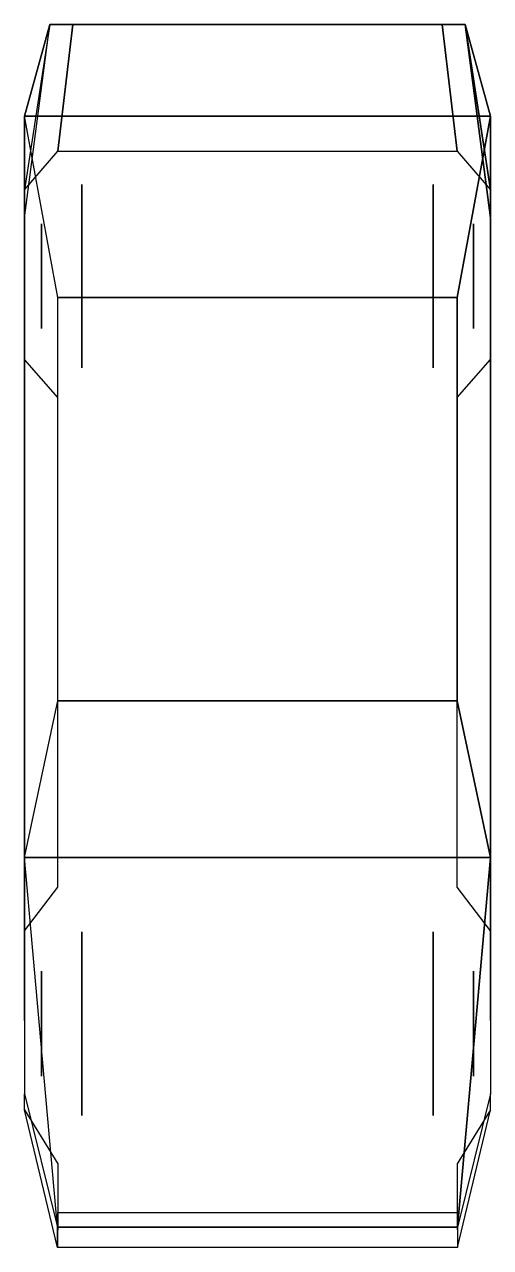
# Model space of a CAD drawing. Extents: x -0.71 to 0.69, y 0.01 to 3.68.
import ezdxf

# ---------------------------------------------------------------- set-up
doc = ezdxf.new("R2010")
doc.units = 0
doc.header["$LTSCALE"] = 0.4
doc.header["$MEASUREMENT"] = 0
doc.layers.add('A-EQUIP', color=2, linetype='CONTINUOUS')

msp = doc.modelspace()

# ---------------------------------------------------------------- linework, layer by layer
at = {"layer": 'A-EQUIP', "color": 18, "linetype": 'CONTINUOUS', "extrusion": (-1, 0, 0), "const_width": 0.1182, "elevation": 0.7089}
msp.add_lwpolyline([(-3.1388, 0.2689, 1), (-2.7058, 0.2689, 1)], format="xyb", close=True, dxfattribs=at)
at = {"layer": 'A-EQUIP', "color": 18, "linetype": 'CONTINUOUS', "extrusion": (-1, 0, 0), "elevation": 0.5389}
for points in [[(-2.9223, -0.0067, 1), (-2.9223, 0.5445, 1), (-2.9223, -0.0067, -1)], [(-0.6781, -0.0067, 1), (-0.6781, 0.5445, 1), (-0.6781, -0.0067, -1)]]:
    msp.add_lwpolyline(points, format="xyb", dxfattribs=at)
at = {"layer": 'A-EQUIP', "color": 18, "linetype": 'CONTINUOUS', "extrusion": (1, 0, 0), "elevation": 0.5171}
for points in [[(2.9223, -0.0067, -1), (2.9223, 0.5445, -1), (2.9223, -0.0067, 1)], [(0.6781, -0.0067, -1), (0.6781, 0.5445, -1), (0.6781, -0.0067, 1)]]:
    msp.add_lwpolyline(points, format="xyb", dxfattribs=at)
at = {"layer": 'A-EQUIP', "color": 18, "linetype": 'CONTINUOUS', "extrusion": (1, 0, 0), "const_width": 0.1182, "elevation": 0.6871}
for points in [[(3.1388, 0.2689, -1), (2.7058, 0.2689, -1)], [(0.8946, 0.2689, -1), (0.4616, 0.2689, -1)]]:
    msp.add_lwpolyline(points, format="xyb", close=True, dxfattribs=at)
at = {"layer": 'A-EQUIP', "color": 7, "linetype": 'CONTINUOUS', "extrusion": (-1, 0, 0), "elevation": 0.6601}
for points in [[(-2.9223, 0.4263, -1), (-2.9223, 0.1115, -1), (-2.9223, 0.4263, -1)], [(-0.6781, 0.4263, -1), (-0.6781, 0.1115, -1), (-0.6781, 0.4263, -1)]]:
    msp.add_lwpolyline(points, format="xyb", dxfattribs=at)
at = {"layer": 'A-EQUIP', "color": 7, "linetype": 'CONTINUOUS', "extrusion": (1, 0, 0), "elevation": 0.6383}
for points in [[(2.9223, 0.4263, 1), (2.9223, 0.1115, 1), (2.9223, 0.4263, 1)], [(0.6781, 0.4263, 1), (0.6781, 0.1115, 1), (0.6781, 0.4263, 1)]]:
    msp.add_lwpolyline(points, format="xyb", dxfattribs=at)
at = {"layer": 'A-EQUIP', "color": 251, "linetype": 'CONTINUOUS', "extrusion": (-1, 0, 0), "const_width": 0.1182, "elevation": 0.7089}
msp.add_lwpolyline([(-0.8946, 0.2689, 1), (-0.4616, 0.2689, 1)], format="xyb", close=True, dxfattribs=at)
at = {"layer": 'A-EQUIP', "color": 7, "linetype": 'CONTINUOUS', "extrusion": (-1, 0, 0)}
for centre in [(-2.9223, 0.2689, 0.6596), (-0.6781, 0.2689, 0.6596)]:
    msp.add_circle(centre, 0.1574, dxfattribs=at)
at = {"layer": 'A-EQUIP', "color": 7, "linetype": 'CONTINUOUS', "extrusion": (1, 0, 0)}
for centre in [(2.9223, 0.2689, 0.6378), (0.6781, 0.2689, 0.6378)]:
    msp.add_circle(centre, 0.1574, dxfattribs=at)
at = {"layer": 'A-EQUIP', "color": 30, "linetype": 'CONTINUOUS'}
for points in [[(-0.6349, 3.6779, 0.8543), (-0.7109, 3.4024, 0.9907), (-0.7109, 2.7179, 0.5243), (-0.7109, 3.0979, 0.5243)], [(-0.7109, 3.1813, 0.4075), (-0.7109, 3.0979, 0.5243), (-0.6349, 3.6779, 0.8543), (-0.6349, 3.6779, 0.7081)], [(-0.5652, 3.6779, 0.4743), (-0.6349, 3.6779, 0.7081), (-0.7109, 3.1813, 0.4075), (-0.6109, 3.2979, 0.2443)], [(0.6891, 3.4024, 0.9907), (-0.7109, 3.4024, 0.9907), (-0.6349, 3.6779, 0.8543), (0.6131, 3.6779, 0.8543)], [(-0.6349, 3.6779, 0.8543), (0.6131, 3.6779, 0.8543), (0.6131, 3.6779, 0.7081), (-0.6349, 3.6779, 0.7081)], [(-0.5652, 3.6779, 0.4743), (-0.6109, 3.2979, 0.2443), (0.5891, 3.2979, 0.2443), (0.5434, 3.6779, 0.4743)], [(0.5891, 3.2979, 0.2443), (0.6891, 3.1813, 0.4075), (0.6131, 3.6779, 0.7081), (0.5434, 3.6779, 0.4743)], [(0.6891, 3.1813, 0.4075), (0.6891, 3.0979, 0.5243), (0.6131, 3.6779, 0.8543), (0.6131, 3.6779, 0.7081)], [(0.6891, 3.0979, 0.5243), (0.6891, 2.7179, 0.5243), (0.6891, 3.4024, 0.9907), (0.6131, 3.6779, 0.8543)], [(-0.7109, 0.9179, 0.5043), (-0.7109, 2.7179, 0.5243), (-0.7109, 3.4024, 0.9907), (-0.7109, 1.1772, 1.0458)], [(0.6891, 1.1772, 1.0458), (0.6891, 0.9179, 0.5043), (0.6891, 2.7179, 0.5243), (0.6891, 3.4024, 0.9907)], [(-0.6109, 2.8579, 1.5043), (0.5891, 2.8579, 1.5043), (0.5891, 1.6479, 1.5343), (-0.6109, 1.6479, 1.5343)], [(-0.7109, 0.9179, 0.5043), (-0.7109, 2.7179, 0.5243), (-0.7109, 2.6722, 0.4443), (-0.7109, 0.9571, 0.4443)], [(0.6891, 0.9571, 0.4443), (0.6891, 0.9179, 0.5043), (0.6891, 2.7179, 0.5243), (0.6891, 2.6722, 0.4443)], [(-0.6109, 2.5579, 0.2443), (-0.7109, 2.6722, 0.4443), (-0.7109, 0.9571, 0.4443), (-0.6109, 1.0879, 0.2443)], [(0.5891, 2.5579, 0.2443), (0.6891, 2.6722, 0.4443), (0.6891, 0.9571, 0.4443), (0.5891, 1.0879, 0.2443)], [(-0.7109, 1.1772, 1.0458), (-0.7109, 0.9179, 0.5043), (-0.7109, 0.6879, 0.5843)], [(-0.7109, 0.6879, 0.5843), (-0.7109, 0.4679, 0.5343), (-0.6117, 0.0679, 0.7343), (-0.7109, 1.1772, 1.0458)], [(0.5899, 0.0679, 0.7343), (-0.6117, 0.0679, 0.7343), (-0.7109, 1.1772, 1.0458), (0.6891, 1.1772, 1.0458)], [(0.6891, 1.1772, 1.0458), (0.6891, 0.6879, 0.5843), (0.6891, 0.4679, 0.5343), (0.5899, 0.0679, 0.7343)], [(0.6891, 0.6879, 0.5843), (0.6891, 1.1772, 1.0458), (0.6891, 0.9179, 0.5043)], [(-0.7109, 0.4679, 0.5343), (-0.6117, 0.0679, 0.7343), (-0.6117, 0.0063, 0.4743), (-0.7109, 0.4194, 0.4743)], [(0.5899, 0.0063, 0.4743), (0.6891, 0.4194, 0.4743), (0.6891, 0.4679, 0.5343), (0.5899, 0.0679, 0.7343)], [(-0.7109, 0.4194, 0.4743), (-0.6109, 0.2579, 0.2743), (-0.6109, 0.1116, 0.2743), (-0.6117, 0.0063, 0.4743)], [(0.5899, 0.0063, 0.4743), (0.6891, 0.4194, 0.4743), (0.5891, 0.2579, 0.2743), (0.5891, 0.1116, 0.2743)], [(-0.6117, 0.0679, 0.7343), (0.5899, 0.0679, 0.7343), (0.5899, 0.0063, 0.4743), (-0.6117, 0.0063, 0.4743)]]:
    msp.add_3dface(points, dxfattribs=at)
at = {"layer": 'A-EQUIP', "color": 254, "linetype": 'CONTINUOUS'}
for points in [[(0.5434, 3.6779, 0.4743), (0.6131, 3.6779, 0.7081), (-0.6349, 3.6779, 0.7081), (-0.5652, 3.6779, 0.4743)], [(0.5891, 0.1116, 0.2743), (0.5899, 0.0063, 0.4743), (-0.6117, 0.0063, 0.4743), (-0.6109, 0.1116, 0.2743)]]:
    msp.add_3dface(points, dxfattribs=at)
at = {"layer": 'A-EQUIP', "color": 154, "linetype": 'CONTINUOUS'}
for points in [[(-0.7109, 1.1772, 1.0458), (-0.6109, 1.6479, 1.5343), (-0.6109, 2.8579, 1.5043), (-0.7109, 3.4024, 0.9907)], [(0.6891, 1.1772, 1.0458), (0.5891, 1.6479, 1.5343), (0.5891, 2.8579, 1.5043), (0.6891, 3.4024, 0.9907)], [(-0.7109, 1.1772, 1.0458), (-0.6109, 1.6479, 1.5343), (0.5891, 1.6479, 1.5343), (0.6891, 1.1772, 1.0458)]]:
    msp.add_3dface(points, dxfattribs=at)
at = {"layer": 'A-EQUIP', "color": 152, "linetype": 'CONTINUOUS'}
msp.add_3dface([(0.5891, 2.8579, 1.5043), (-0.6109, 2.8579, 1.5043), (-0.7109, 3.4024, 0.9907), (0.6891, 3.4024, 0.9907)], dxfattribs=at)

doc.saveas('drawing.dxf')
